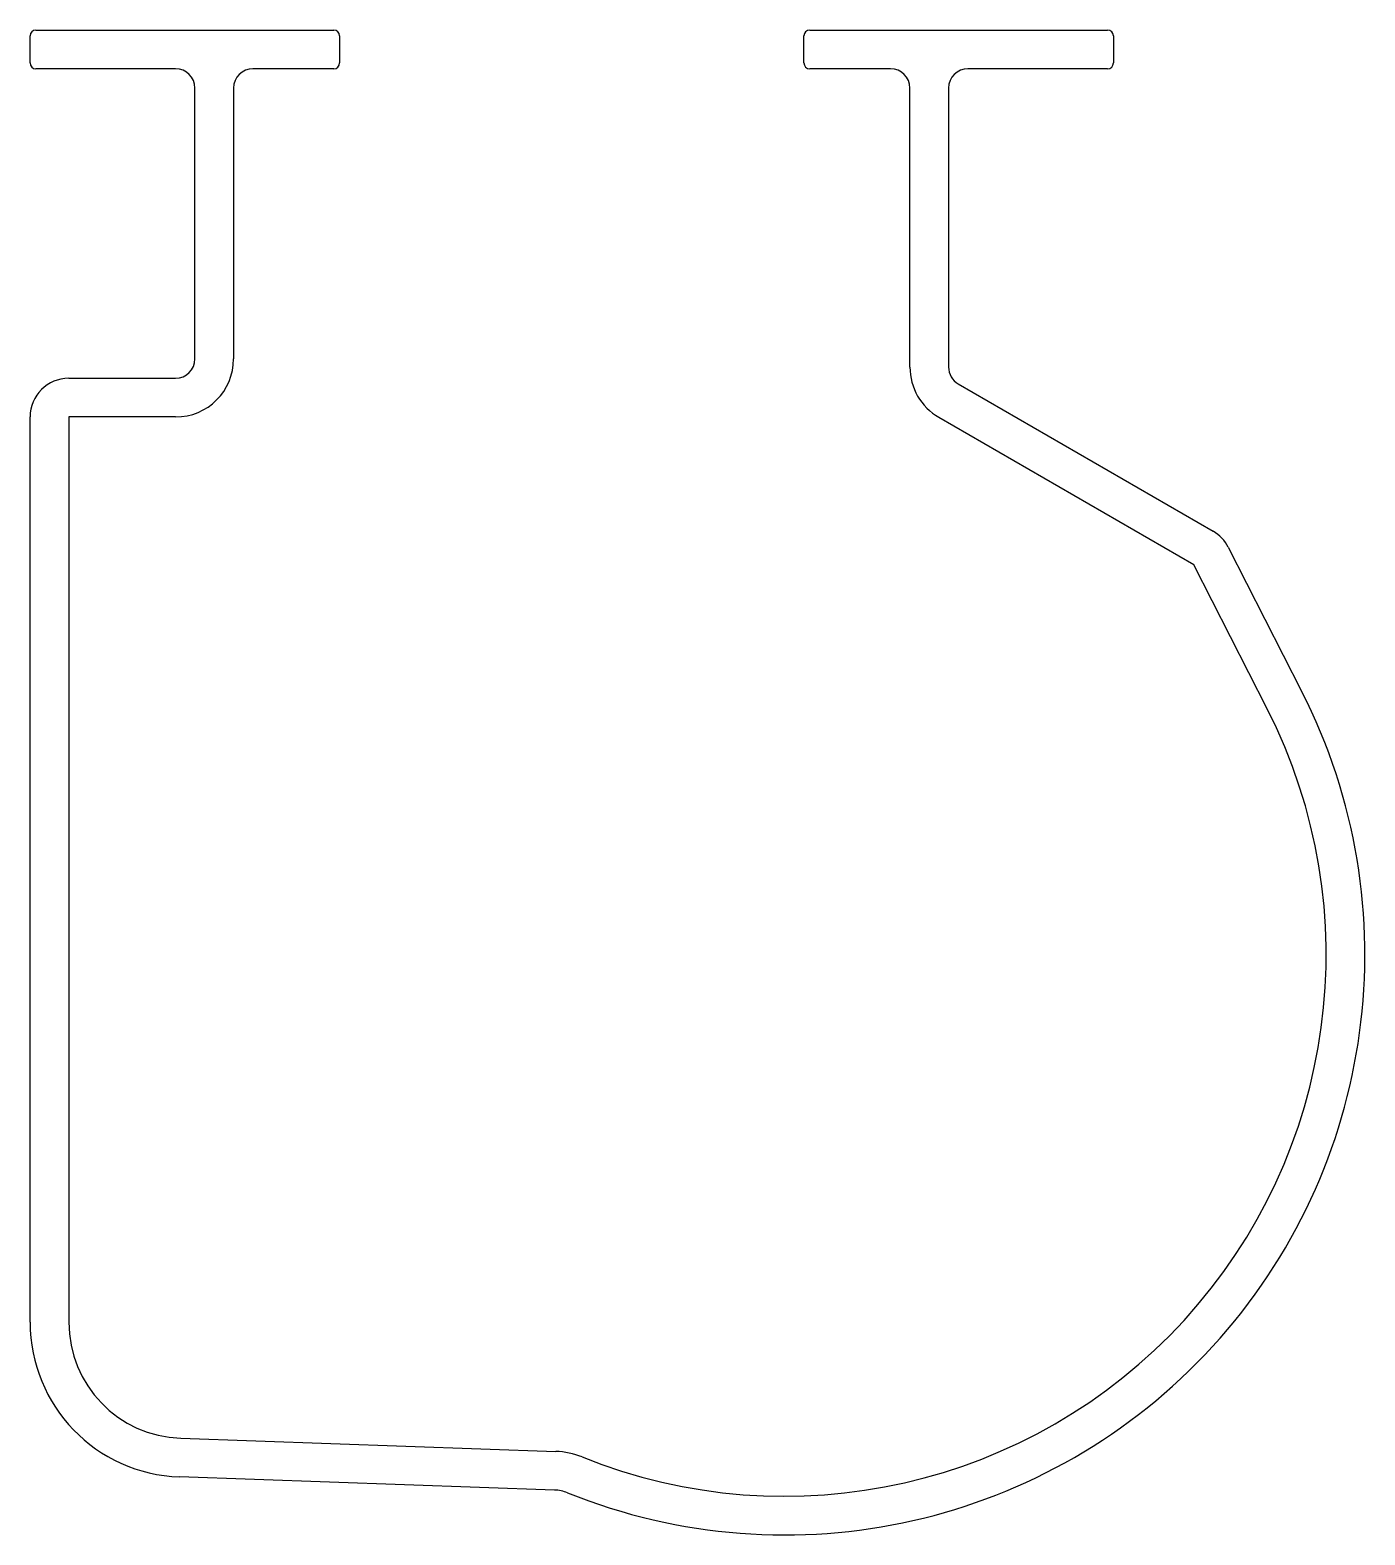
# Model space of a CAD drawing. Extents: x 496.4 to 530.9, y 631.1 to 670.
import ezdxf

# ---------------------------------------------------------------- set-up
doc = ezdxf.new("R2010")
doc.units = 0
doc.layers.get('0').update_dxf_attribs({"linetype": 'CONTINUOUS'})

msp = doc.modelspace()

# ---------------------------------------------------------------- linework, layer by layer
for p, q in [((496.391, 669.169), (496.391, 669.869)), ((496.541, 670.019), (504.241, 670.019)), ((504.391, 669.869), (504.391, 669.169)), ((516.391, 669.169), (516.391, 669.869)), ((516.541, 670.019), (524.241, 670.019)), ((524.391, 669.869), (524.391, 669.169)), ((500.151, 669.019), (496.541, 669.019)), ((504.241, 669.019), (502.151, 669.019)), ((518.631, 669.019), (516.541, 669.019)), ((524.241, 669.019), (520.631, 669.019)), ((500.651, 661.519), (500.651, 668.519)), ((501.651, 668.519), (501.651, 661.519)), ((519.131, 661.308), (519.131, 668.519)), ((520.131, 668.519), (520.131, 661.308)), ((497.391, 661.019), (500.151, 661.019)), ((520.381, 660.875), (526.969, 657.063)), ((496.391, 636.615), (496.391, 660.019)), ((500.151, 660.019), (497.391, 660.019)), ((497.391, 660.019), (497.391, 636.615)), ((526.469, 656.198), (519.88, 660.009)), ((527.36, 656.652), (529.256, 652.929)), ((528.365, 652.475), (526.469, 656.198)), ((500.286, 633.617), (509.979, 633.278)), ((509.944, 632.279), (500.252, 632.618))]:
    msp.add_line(p, q)
for centre, radius, start, end in [((496.541, 669.869), 0.15, 90, 180), ((504.241, 669.869), 0.15, 0, 90), ((516.541, 669.869), 0.15, 90, 180), ((524.241, 669.869), 0.15, 0, 90), ((496.541, 669.169), 0.15, 180, 270), ((504.241, 669.169), 0.15, 270, 360), ((516.541, 669.169), 0.15, 180, 270), ((524.241, 669.169), 0.15, 270, 360), ((500.151, 668.519), 0.5, 0, 90), ((502.151, 668.519), 0.5, 90, 180), ((518.631, 668.519), 0.5, 0, 90), ((520.631, 668.519), 0.5, 90, 180), ((500.151, 661.519), 0.5, 270, 0), ((500.151, 661.519), 1.5, 270, 0), ((520.631, 661.308), 1.5, 180, 239.9496), ((520.631, 661.308), 0.5, 180, 239.9496), ((497.391, 660.019), 1, 90, 180), ((526.469, 656.198), 1, 27, 59.9496), ((515.891, 646.119), 15, 248.0453, 27), ((515.891, 646.119), 14, 248.0453, 27), ((500.391, 636.615), 4, 180, 268), ((500.391, 636.615), 3, 180, 268), ((509.909, 631.28), 2, 68.0453, 88), ((509.909, 631.28), 1, 68.0453, 88)]:
    msp.add_arc(centre, radius, start, end)

doc.saveas('drawing.dxf')
